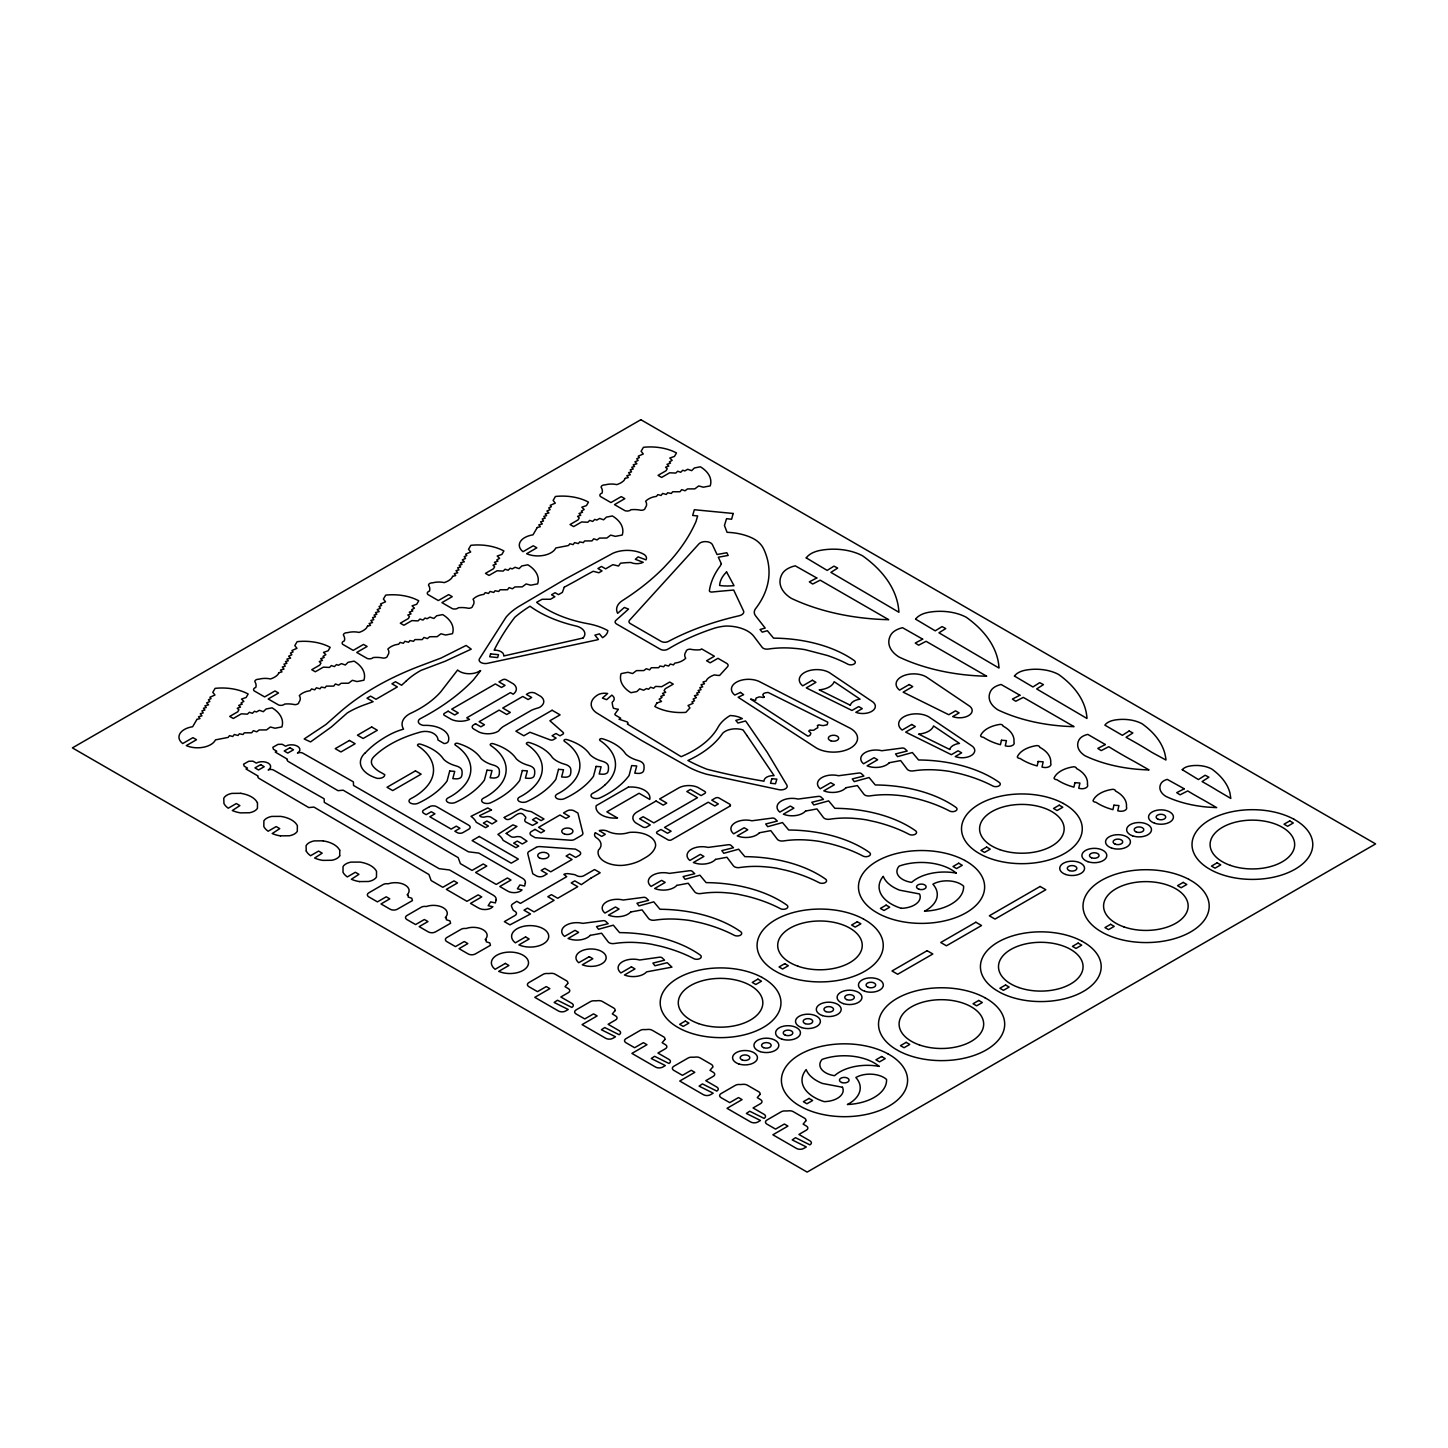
<?xml version="1.0" encoding="UTF-8"?>
<svg xmlns="http://www.w3.org/2000/svg" width="1448" height="1448" viewBox="0 0 1448 1448"><rect width="100%" height="100%" fill="white"/><g stroke="black" fill="none" stroke-linecap="round" stroke-linejoin="round"><path stroke-width="1.5" d="M339.701 855.84L339.791 850.157M729.72 806.246L671.528 839.84A2.516 1.448 0 0 1 667.981 839.84L657.283 833.668A2.516 1.448 0 0 1 657.283 831.623L660.976 829.487L667.546 833.27L671.112 831.206L664.541 827.423L708.217 802.21L714.787 806.011L718.353 803.948L711.783 800.147L715.475 798.011A2.516 1.448 0 0 1 719.023 798.011L729.738 804.183A2.516 1.448 0 0 1 729.72 806.246M240.875 793.305L231.879 793.395A12.435 7.186 0 0 0 223.77 798.246L223.951 803.513A22.788 13.159 0 0 0 228.277 808.201L236.314 803.549L239.879 805.613L232.35 810.518A22.48 12.978 0 0 0 240.567 812.871L249.563 812.744A12.362 7.15 0 0 0 257.436 808.328L257.491 802.626M323.176 840.817L314.18 840.908A12.435 7.186 0 0 0 306.071 845.777L306.252 851.026M280.441 835.858L289.437 835.768A12.362 7.15 0 0 0 297.311 831.351L297.365 825.65A23.222 13.412 0 0 0 280.713 816.382L271.753 816.419A12.362 7.15 0 0 0 263.88 820.835L263.826 826.536A22.788 13.159 0 0 0 268.151 831.224L276.188 826.573L279.754 828.636L272.224 833.541A22.48 12.978 0 0 0 280.423 835.876M359.611 881.579L368.607 881.488A12.362 7.15 0 0 0 376.48 877.054L376.534 871.37A23.222 13.412 0 0 0 359.882 862.085L350.923 862.121A12.362 7.15 0 0 0 343.049 866.556L342.995 872.239A22.788 13.159 0 0 0 347.321 876.927L355.357 872.275L358.923 874.339L351.393 879.244A22.48 12.978 0 0 0 359.593 881.597M1188.79 879.316L1192.537 881.47A63.097 36.435 0 0 1 1190.709 931.897A63.097 36.435 0 0 1 1103.376 932.946L1099.647 930.793A63.097 36.435 0 0 1 1101.476 880.384A63.097 36.435 0 0 1 1188.808 879.334M365.312 752.87A119.894 69.214 0 0 1 390.236 734.371A57.63 33.268 0 0 1 403.558 729.122A25.014 14.444 0 0 1 410.128 713.556A113.65 65.612 0 0 0 440.826 691.746L457.622 670.008A13.774 7.964 0 0 0 479.089 671.383L480.664 670.587L473.514 679.782A257.418 148.619 0 0 1 420.572 718.534A6.95 4.018 0 0 0 418.526 722.516A6.95 4.018 0 0 0 423.685 725.412A22.951 13.249 0 0 1 448.21 741.521A4.507 2.606 0 0 1 444.12 743.548L437.966 739.982A16.381 9.466 0 0 0 434.31 733.937A11.475 6.625 0 0 0 421.802 731.711A106.826 61.685 0 0 0 373.874 756.707A17.521 10.118 0 0 0 372.498 765.467A32.327 18.661 0 0 0 381.53 772.798L384.77 774.68A6.245 3.602 0 0 1 377.313 778.372A31.005 17.901 0 0 1 365.222 752.833M240.839 793.359A23.222 13.412 0 0 1 257.346 802.663M306.234 851.044A22.788 13.159 0 0 0 310.578 855.714L318.614 851.08L322.18 853.144L314.65 858.031A22.48 12.978 0 0 0 322.868 860.384L331.863 860.275A12.362 7.15 0 0 0 339.737 855.84M323.139 840.89A23.222 13.412 0 0 1 339.647 850.175M605.318 784.617A64.074 36.996 0 0 0 600.033 740.525A1.991 1.158 0 0 1 602.658 738.806A49.087 28.345 0 0 1 625.626 753.883A28.544 16.489 0 0 0 638.206 760.544A10.064 5.81 0 0 1 643.962 765.413A49.341 28.489 0 0 1 643.944 769.377L643.527 770.97A5.032 2.896 0 0 1 637.898 773.413L634.785 773.178L636.704 765.956L631.69 765.576L629.066 775.531A99.876 57.667 0 0 1 603.056 796.4L600.431 797.667A5.828 3.367 0 0 1 592.322 797.595A5.267 3.041 0 0 1 592.793 793.269L595.562 791.784A67.404 38.915 0 0 0 605.336 784.617M901.253 908.312A19.693 11.367 0 0 0 919.534 893.959L899.588 890.158A38.951 22.48 0 0 1 890.339 885.126L887.95 883.099A38.951 22.48 0 0 1 883.244 876.293A42.264 24.399 0 0 0 901.289 908.33M491.469 809.957L479.668 815.604A3.403 1.955 0 0 0 481.786 816.98A4.091 2.353 0 0 0 485.569 816.763A5.937 3.439 0 0 1 490.637 817.016L496.773 821.016L492.012 823.948L486.926 821.016L483.361 823.079L488.429 826.012L485.587 827.659L476.247 822.265A26.716 15.421 0 0 0 471.016 816.346L487.777 807.93L491.469 809.957M764.309 697.121L762.933 697.502A10.679 6.172 0 0 0 759.042 696.922A17.086 9.865 0 0 1 756.218 697.954A6.914 4 0 0 0 755.838 700.018L754.553 700.434A12.815 7.403 0 0 0 750.589 699.058L807.839 736.181A6.389 3.692 0 0 0 809.975 735.294A24.073 13.901 0 0 1 810.898 733.484A10.878 6.281 0 0 0 808.726 731.095L809.957 730.009A5.665 3.276 0 0 0 813.939 730.136A24.073 13.901 0 0 1 817.776 727.729A15.349 8.869 0 0 0 817.36 725.52L818.971 724.833A10.046 5.792 0 0 0 823.568 725.575A24.073 13.901 0 0 1 827.08 724.851A16.037 9.267 0 0 0 827.731 722.154L768.218 692.488A8.724 5.032 0 0 0 764.019 693.302L762.843 694.515A8.217 4.742 0 0 0 764.164 696.886L764.309 697.121M504.212 817.523C510.275 825.523 518.022 806.59 524.791 816.129A4.072 2.353 0 0 1 525.117 818.971A5.937 3.439 0 0 0 525.57 821.903L532.502 825.432L537.57 822.681L532.502 819.767L536.068 817.704L541.154 820.618L543.995 818.989L531.235 811.622A26.716 15.421 0 0 1 520.972 808.599L504.284 817.378M506.221 833.433L510.945 836.618A4.072 2.353 0 0 0 515.868 836.799A5.937 3.439 0 0 1 520.936 837.071L527.018 841.197L522.312 844.003L517.226 841.071L513.66 843.134L518.746 846.066L515.886 847.695L503.126 840.329A26.716 15.421 0 0 0 497.895 834.41L512.9 824.853L516.936 826.446L506.221 833.433M1001.437 740.254L1000.423 744.725A50.752 29.304 0 0 1 983.409 737.285A3.005 1.738 0 0 1 980.567 735.638A26.698 15.421 0 0 1 1000.079 724.38A2.679 1.538 0 0 1 1002.903 726.027A33.974 19.62 0 0 1 1013.926 742.028A5.647 3.258 0 0 1 1012.605 745.34A5.647 3.258 0 0 1 1006.903 746.173L1005.274 745.865L1006.432 740.616L1001.437 740.254M1038.162 761.467L1037.166 765.938A50.752 29.304 0 0 1 1020.152 758.499A3.005 1.738 0 0 1 1017.31 756.851A26.698 15.421 0 0 1 1036.804 745.593A2.679 1.538 0 0 1 1039.646 747.24A33.974 19.62 0 0 1 1050.669 763.241A5.647 3.258 0 0 1 1049.348 766.553A5.647 3.258 0 0 1 1043.646 767.386L1042.017 767.078L1043.175 761.829L1038.162 761.467M1074.905 782.662L1073.909 787.151A50.752 29.304 0 0 1 1056.895 779.694A3.005 1.738 0 0 1 1054.053 778.065A26.698 15.421 0 0 1 1073.547 766.807A2.679 1.538 0 0 1 1076.389 768.436A33.974 19.62 0 0 1 1087.412 784.436A5.647 3.258 0 0 1 1086.091 787.748A5.647 3.258 0 0 1 1080.371 788.581L1078.742 788.273L1079.918 783.042L1074.905 782.662M1113.928 805.197L1112.915 809.667A50.752 29.304 0 0 1 1095.901 802.228A3.005 1.738 0 0 1 1093.059 800.581A26.698 15.421 0 0 1 1112.571 789.323A2.679 1.538 0 0 1 1115.413 790.97A33.974 19.62 0 0 1 1126.417 806.97A5.647 3.258 0 0 1 1125.096 810.283A5.647 3.258 0 0 1 1119.395 811.115L1117.765 810.808L1118.924 805.559L1113.928 805.197M496.067 900.059L495.379 902.9L490.619 901.887L488.139 905.688L492.881 906.72A8.996 5.195 0 0 1 478.111 907.787L470.528 903.389L481.731 896.927L478.166 894.864L466.962 901.326L446.364 889.362L457.532 882.936L453.984 880.873L442.798 887.298L431.142 880.547L428.934 874.52L313.908 807.079L308.768 807.568L259.065 778.409A4.036 2.335 0 0 1 258.088 776.074L245.961 768.96L247.481 768.11L244.151 766.155L243.59 764.182L248.748 761.268L252.929 761.159L256.278 763.096A8.417 4.851 0 0 1 268.17 763.096A8.417 4.851 0 0 1 268.17 769.974A4.109 2.371 0 0 1 273.654 770.119L324.135 798.771L324.28 802.355L439.178 868.691L449.586 869.976L493.243 895.19A9.973 5.756 0 0 1 496.067 900.059M525.316 883.171L524.629 886.013L519.868 884.981L517.407 888.801L522.04 889.941A8.996 5.195 0 0 1 507.361 890.9L499.795 886.502L510.999 880.04L507.415 877.977L496.23 884.438L475.614 872.474L486.799 866.049L483.234 863.985L472.048 870.411L460.392 863.641L458.183 857.632L343.158 790.192L338.017 790.68L288.315 761.521A4.036 2.335 0 0 1 287.356 759.168L275.229 752.073L276.749 751.204L273.419 749.25L272.858 747.295L278.016 744.363L282.197 744.272L285.546 746.209A8.417 4.851 0 0 1 297.437 746.209A8.417 4.851 0 0 1 297.437 753.069A4.109 2.371 0 0 1 302.922 753.213L353.384 781.866L353.529 785.468L468.428 851.804L478.836 853.089L522.493 878.284A9.973 5.756 0 0 1 525.316 883.171M449.713 771.006L447.088 780.961A99.876 57.667 0 0 1 421.078 801.812L418.436 803.097A5.828 3.367 0 0 1 410.345 803.025A5.267 3.041 0 0 1 410.816 798.681L413.567 797.196A67.404 38.915 0 0 0 423.359 790.047A64.074 36.996 0 0 0 418.056 745.955A1.991 1.158 0 0 1 420.68 744.218A49.087 28.345 0 0 1 443.649 759.313A28.544 16.489 0 0 0 456.229 765.956A10.064 5.81 0 0 1 461.984 770.843A49.341 28.489 0 0 1 461.966 774.807L461.532 776.399A5.032 2.896 0 0 1 455.921 778.843L452.808 778.608L454.726 771.386L449.713 771.006M487.017 770.191L484.392 780.128A99.876 57.667 0 0 1 458.382 800.997L455.758 802.264A5.828 3.367 0 0 1 447.649 802.192A5.267 3.041 0 0 1 448.12 797.866L450.889 796.382A67.404 38.915 0 0 0 460.663 789.214A64.074 36.996 0 0 0 455.36 745.123A1.991 1.158 0 0 1 457.984 743.403A49.087 28.345 0 0 1 480.953 758.481A28.544 16.489 0 0 0 493.533 765.141A10.064 5.81 0 0 1 499.289 770.01A49.341 28.489 0 0 1 499.27 773.992L498.854 775.567A5.032 2.896 0 0 1 493.225 778.01L490.112 777.775L492.03 770.553L487.017 770.191M522.33 770.517L519.705 780.454A99.876 57.667 0 0 1 493.696 801.323L491.071 802.608A5.828 3.367 0 0 1 482.962 802.518A5.267 3.041 0 0 1 483.433 798.192L486.202 796.708A67.404 38.915 0 0 0 495.976 789.558A64.074 36.996 0 0 0 490.673 745.449A1.991 1.158 0 0 1 493.297 743.729A49.087 28.345 0 0 1 516.266 758.824A28.544 16.489 0 0 0 528.846 765.467A10.064 5.81 0 0 1 534.602 770.354A49.341 28.489 0 0 1 534.584 774.318L534.167 775.893A5.032 2.896 0 0 1 528.556 778.336L525.425 778.119L527.344 770.879L522.33 770.517M558.512 769.359L555.869 779.314A99.876 57.667 0 0 1 529.859 800.165L527.235 801.45A5.828 3.367 0 0 1 519.126 801.378A5.267 3.041 0 0 1 519.597 797.052L522.366 795.567A67.404 38.915 0 0 0 532.14 788.4A64.074 36.996 0 0 0 526.837 744.308A1.991 1.158 0 0 1 529.461 742.589A49.087 28.345 0 0 1 552.448 757.666A28.544 16.489 0 0 0 565.01 764.327A10.064 5.81 0 0 1 570.784 769.196A49.341 28.489 0 0 1 570.747 773.16L570.331 774.752A5.032 2.896 0 0 1 564.72 777.196L561.607 776.961L563.507 769.739L558.512 769.359M596.087 766.408L593.463 776.345A99.876 57.667 0 0 1 567.453 797.215L564.829 798.481A5.828 3.367 0 0 1 556.72 798.409A5.267 3.041 0 0 1 557.19 794.083L559.96 792.599A67.404 38.915 0 0 0 569.734 785.431A64.074 36.996 0 0 0 564.43 741.34A1.991 1.158 0 0 1 567.055 739.62A49.087 28.345 0 0 1 590.042 754.698A28.544 16.489 0 0 0 602.603 761.358A10.064 5.81 0 0 1 608.377 766.245A49.341 28.489 0 0 1 608.341 770.209L607.925 771.784A5.032 2.896 0 0 1 602.314 774.228L599.201 773.992L601.101 766.77L596.087 766.408M733.195 513.479L731.602 519.217L726.516 518.71L724.452 525.515L727.077 532.321A43.295 24.996 0 0 1 753.503 538.692L755.874 540.122A40.49 23.367 0 0 1 763.567 548.756L764.055 549.769A154.827 89.396 0 0 1 755.566 608.703A15.095 8.706 0 0 0 755.585 615.834L765.196 628.088L760.037 629.5L762.209 632.143L767.368 630.713L773.576 638.152A105.559 60.943 0 0 1 854.302 660.614A4.489 2.588 0 0 1 853.994 664.089A4.489 2.588 0 0 1 847.985 664.27L846.754 663.6A120.564 69.595 0 0 0 827.134 655.419L805.07 649.663A70.988 40.978 0 0 0 795.911 648.487L791.984 648.161A62.499 36.091 0 0 0 768.236 649.066A5.177 2.986 0 0 1 762.191 647.383L754.354 637.011A30.046 17.358 0 0 0 725.774 626.043A35.331 20.399 0 0 0 714.733 628.088A199.136 114.971 0 0 0 671.076 647.31L667.673 649.283A5.14 2.968 0 0 1 660.397 649.301L616.595 624.016A5.05 2.914 0 0 1 615.78 620.504L628.559 609.083L624.341 607.472L617.644 613.319A22.969 13.249 0 0 1 622.568 600.504A321.999 185.905 0 0 0 664.161 567.254L670.895 560.014A321.999 185.905 0 0 0 695.945 521.66L697.646 515.941L692.669 515.452L694.352 509.732L733.195 513.479M490.582 653.899L489.714 656.777L497.641 657.573L498.51 654.695L490.582 653.899M771.875 778.68L770.499 783.259L775.476 783.748L776.852 779.169L771.875 778.68M564.286 587.182L562.349 592.413L558.457 594.657L555.109 592.721L551.543 594.784L554.892 596.721L550.493 599.255L542.077 599.291L536.629 602.314A100.672 58.119 0 0 0 587.906 623.708A50.101 28.924 0 0 1 607.852 630.622A18.444 10.643 0 0 1 602.549 637.663L599.436 633.88L594.875 635.147L598.44 639.473L596.63 639.98L487.216 663.383A6.208 3.584 0 0 1 480.935 662.496A6.208 3.584 0 0 1 479.415 658.876L506.058 617.192A72.255 41.721 0 0 1 520.719 605.373L565.299 579.091L612.957 553.245A23.367 13.485 0 0 1 644.414 554.656A9.684 5.593 0 0 1 646.007 559.869L638.115 556.865L635.328 559.29L643.22 562.313A9.684 5.593 0 0 1 630.821 562.494A58.554 33.811 0 0 0 620.522 563.218L618.513 566.005L612.866 564.666L605.644 568.847L601.499 566.458L597.934 568.521L602.06 570.91L598.857 572.756L593.209 571.272A619.219 357.493 0 0 0 576.63 580.485L564.286 587.182M408.209 895.407L408.209 897.054L411.793 898.231L412.427 900.584L397.277 909.235A5.032 2.896 0 0 1 390.164 909.235L381.005 903.95L389.802 898.864L386.218 896.801L377.439 901.887L368.824 896.909A5.032 2.896 0 0 1 368.824 892.801L383.123 884.547A5.032 2.896 0 0 1 387.955 883.787L388.136 883.823A13.847 8 0 0 1 405.06 885.018A13.847 8 0 0 1 407.141 894.792L408.209 895.407M446.364 918.086L446.382 919.751L449.966 920.928L450.599 923.281L435.45 931.915A5.032 2.896 0 0 1 428.337 931.915L419.16 926.63L427.956 921.562L424.391 919.498L415.594 924.566L406.978 919.607A5.032 2.896 0 0 1 406.978 915.498L421.278 907.226A5.032 2.896 0 0 1 426.11 906.484L426.309 906.502A13.847 8 0 0 1 443.233 907.715A13.847 8 0 0 1 445.314 917.471L446.364 918.086M486.238 940.114L486.238 941.779L489.822 942.956L490.456 945.309L475.324 953.96A5.032 2.896 0 0 1 468.211 953.96L459.034 948.657L467.831 943.589L464.265 941.526L455.468 946.594L446.853 941.634A5.032 2.896 0 0 1 446.853 937.526L461.152 929.272A5.032 2.896 0 0 1 465.984 928.512A13.847 8 0 0 1 483.089 929.743A13.847 8 0 0 1 485.171 939.517L486.238 940.114M567.688 983.482L565.046 986.631L568.684 988.839A5.032 2.896 0 0 1 568.286 992.695L560.829 996.984L571.87 1003.374A4.923 2.842 0 0 1 571.851 1007.41L557.48 1000.242L554.15 1002.469L568.231 1009.491L565.589 1011.012A5.032 2.896 0 0 1 558.476 1011.012L534.783 997.328L549.86 988.64L546.276 986.577L537.48 991.645L528.882 986.685A5.032 2.896 0 0 1 528.882 982.577L543.163 974.323A5.032 2.896 0 0 1 547.996 973.563L550.765 973.364A5.032 2.896 0 0 1 555.091 974.178L566.385 980.694A5.032 2.896 0 0 1 567.688 983.482M614.966 1010.776L612.323 1013.926L615.961 1016.134A5.032 2.896 0 0 1 615.563 1019.989L608.106 1024.279L619.147 1030.668A4.923 2.842 0 0 1 619.129 1034.705L604.739 1027.537L601.409 1029.763L615.509 1036.786L612.866 1038.306A5.032 2.896 0 0 1 605.753 1038.306L582.06 1024.623L597.119 1015.935L593.553 1013.871L584.757 1018.94L576.141 1013.98A5.032 2.896 0 0 1 576.141 1009.871L590.44 1001.618A5.032 2.896 0 0 1 595.273 1000.858L598.042 1000.659A5.032 2.896 0 0 1 602.368 1001.473L613.644 1007.989A5.032 2.896 0 0 1 614.966 1010.776M664.795 1039.555L662.152 1042.705L665.79 1044.913A5.032 2.896 0 0 1 665.392 1048.75L657.935 1053.058L668.976 1059.429A4.923 2.842 0 0 1 668.958 1063.466L654.587 1056.298L651.256 1058.524L665.338 1065.565L662.713 1067.085A5.032 2.896 0 0 1 655.6 1067.085L631.907 1053.402L646.966 1044.714L643.401 1042.65L634.604 1047.719L625.989 1042.741A5.032 2.896 0 0 1 625.989 1038.65L640.288 1030.379A5.032 2.896 0 0 1 645.12 1029.637L647.871 1029.438A5.032 2.896 0 0 1 652.197 1030.252L663.492 1036.768A5.032 2.896 0 0 1 664.795 1039.555M712.651 1067.176L710.009 1070.325L713.629 1072.534A5.032 2.896 0 0 1 713.249 1076.371L705.791 1080.679L716.814 1087.05A4.923 2.842 0 0 1 716.796 1091.086L702.425 1083.918L699.094 1086.145L713.194 1093.186L710.552 1094.706A5.032 2.896 0 0 1 703.438 1094.706L679.745 1081.023L694.805 1072.335L691.239 1070.271L682.442 1075.339L673.827 1070.38A5.032 2.896 0 0 1 673.827 1066.271L688.126 1058.017A5.032 2.896 0 0 1 692.959 1057.257L695.728 1057.058A5.032 2.896 0 0 1 700.054 1057.873L711.33 1064.389A5.032 2.896 0 0 1 712.651 1067.176M759.929 1094.471L757.286 1097.62L760.906 1099.828A5.032 2.896 0 0 1 760.508 1103.666L753.051 1107.973L764.091 1114.345A4.923 2.842 0 0 1 764.073 1118.381L749.702 1111.213L746.372 1113.44L760.471 1120.48L757.829 1122.001A5.032 2.896 0 0 1 750.716 1122.001L727.023 1108.317L742.082 1099.629L738.516 1097.566L729.72 1102.634L721.104 1097.675A5.032 2.896 0 0 1 721.104 1093.566L735.403 1085.312A5.032 2.896 0 0 1 740.236 1084.552L742.987 1084.353A5.032 2.896 0 0 1 747.331 1085.167L758.607 1091.683A5.032 2.896 0 0 1 759.929 1094.471M805.776 1120.933L803.133 1124.082L806.753 1126.291A5.032 2.896 0 0 1 806.373 1130.146L798.916 1134.454L809.957 1140.825A4.923 2.842 0 0 1 809.921 1144.861L795.549 1137.694L792.219 1139.92L806.319 1146.943L803.676 1148.463A5.032 2.896 0 0 1 796.563 1148.463L772.87 1134.798L787.929 1126.091L784.364 1124.028L775.567 1129.114L766.951 1124.137A5.032 2.896 0 0 1 766.951 1120.028L781.25 1111.774A5.032 2.896 0 0 1 786.083 1111.014L788.852 1110.815A5.032 2.896 0 0 1 793.178 1111.63L804.455 1118.146A5.032 2.896 0 0 1 805.776 1120.933M721.321 563.779L720.253 565.969A134.537 77.685 0 0 0 709.393 590.639A2.226 1.285 0 0 0 712.054 592.033A645.645 372.769 0 0 1 727.566 590.567L733.702 590.06L743.204 610.26A7.186 4.145 0 0 1 739.24 615.744A228.024 131.659 0 0 0 668.306 641.482A5.122 2.968 0 0 1 661.193 641.41L630.441 623.654A5.05 2.914 0 0 1 629.536 620.251L698.95 543.869A7.294 4.217 0 0 1 706.045 541.624A7.294 4.217 0 0 1 712.362 544.557L717.05 554.512L726.806 552.738L728.181 555.435L718.317 557.227L721.357 563.706M196.946 719.385L192.656 726.715A18.571 10.733 0 0 0 182.72 743.548L192.946 737.647L196.512 739.711L186.303 745.611A18.571 10.733 0 0 0 215.462 739.874L228.15 737.394L229.526 735.656L232.748 736.507L234.323 734.498L237.997 735.475L239.336 733.792L242.993 734.498L244.314 732.815L251.681 732.797L253.382 730.679L256.712 731.819L259.138 729.973L266.541 729.901L270.36 727.005L275.066 728.235L281.889 726.914A37.865 21.865 0 0 0 272.079 707.837L266.07 709.013L263.319 711.674L259.355 710.316L256.495 711.964L254.468 711.276L252.386 713.303L249.364 712.271L247.445 714.136L241.327 713.828L233.291 718.48L229.725 716.416L237.762 711.783L238.884 709.828L237.255 708.235L240.477 707.131L238.685 705.393L242.196 704.181L241.002 703.022L243.843 701.375L241.49 699.076L246.124 697.484L248.151 694.026A37.865 21.865 0 0 0 215.118 688.361L212.802 692.307L214.956 695.022L209.924 697.23L211.028 698.624L208.44 699.764L209.815 701.484L206.612 702.895L208.584 704.814L204.91 705.791L206.268 707.511L203.462 708.253L204.892 710.045L201.96 710.823L203.191 712.923L200.277 713.701L201.96 715.819L198.503 716.742L199.969 718.588L196.946 719.385M278.957 672.687L277.835 674.605A18.317 10.57 0 0 1 270.486 678.949A14.571 8.417 0 0 0 259.011 679.184A3.964 2.299 0 0 0 254.83 681.592A18.86 10.896 0 0 1 255.789 687.438A4.254 2.462 0 0 0 254.142 690.859L264.64 696.922L274.957 690.949L278.523 693.013L268.206 698.986L278.686 705.031A4.254 2.462 0 0 0 284.623 704.072A18.86 10.896 0 0 1 294.74 704.633A3.964 2.299 0 0 0 298.922 702.226A14.571 8.417 0 0 0 299.32 695.601A18.317 10.57 0 0 1 306.831 691.348L310.162 690.696L311.555 688.958L314.759 689.809L316.352 687.8L320.026 688.777L321.366 687.094L325.004 687.8L326.343 686.117L333.71 686.117L335.393 683.981L338.723 685.121L341.167 683.275L348.552 683.221L352.371 680.307L357.077 681.556L363.919 680.216A37.865 21.865 0 0 0 354.09 661.139L348.081 662.315L345.33 664.994L341.366 663.618L338.506 665.266L336.479 664.578L334.398 666.605L331.393 665.573L329.474 667.438L323.338 667.148L315.32 671.781L311.736 669.718L319.773 665.085L320.913 663.148L319.266 661.537L322.488 660.433L320.696 658.695L324.207 657.501L323.013 656.324L325.854 654.677L323.501 652.396L328.135 650.804L330.162 647.328A37.865 21.865 0 0 0 297.13 641.663L294.813 645.609L296.967 648.324L291.935 650.532L293.057 651.926L290.451 653.066L291.826 654.786L288.623 656.197L290.614 658.116L286.921 659.093L288.279 660.813L285.473 661.555L286.903 663.347L283.971 664.125L285.22 666.225L282.306 667.003L283.989 669.121L280.514 670.044L281.98 671.89L278.957 672.687M367.539 626.151L366.416 628.07A18.317 10.57 0 0 1 359.05 632.414A14.571 8.417 0 0 0 347.574 632.649A3.964 2.299 0 0 0 343.393 635.057A18.86 10.896 0 0 1 344.371 640.903A4.254 2.462 0 0 0 342.705 644.324L353.203 650.387L363.52 644.414L367.104 646.478L356.769 652.451L367.267 658.496A4.254 2.462 0 0 0 373.204 657.555A18.86 10.896 0 0 1 383.304 658.116A3.964 2.299 0 0 0 387.503 655.691A14.571 8.417 0 0 0 387.883 649.066A18.317 10.57 0 0 1 395.413 644.812L398.725 644.179L400.119 642.423L403.322 643.274L404.915 641.283L408.589 642.242L409.929 640.559L413.567 641.283L414.906 639.582L422.273 639.582L423.956 637.446L427.305 638.604L429.73 636.74L437.115 636.686L440.934 633.771L445.64 635.02L452.482 633.681A37.865 21.865 0 0 0 442.672 614.604L436.644 615.78L433.893 618.459L429.929 617.101L427.088 618.749L425.06 618.043L422.961 620.07L419.956 619.038L418.038 620.902L411.92 620.613L403.883 625.246L400.3 623.183L408.336 618.549L409.476 616.613L407.829 615.02L411.051 613.898L409.277 612.16L412.789 610.966L411.576 609.789L414.436 608.142L412.065 605.861L416.698 604.269L418.743 600.793A37.865 21.865 0 0 0 385.693 595.128L383.394 599.074L385.548 601.789L380.516 603.997L381.62 605.391L379.032 606.531L380.39 608.269L377.186 609.662L379.177 611.599L375.484 612.576L376.86 614.296L374.055 615.038L375.466 616.812L372.552 617.59L373.783 619.69L370.869 620.468L372.552 622.586L369.095 623.509L370.561 625.355L367.539 626.151M452.681 576.34L451.559 578.259A18.317 10.57 0 0 1 444.21 582.603A14.571 8.417 0 0 0 432.717 582.82A3.964 2.299 0 0 0 428.536 585.245A18.86 10.896 0 0 1 429.513 591.074A4.254 2.462 0 0 0 427.866 594.513L438.346 600.558L448.681 594.603L452.247 596.666L441.93 602.621L452.409 608.685A4.254 2.462 0 0 0 458.346 607.726A18.86 10.896 0 0 1 468.464 608.287A3.964 2.299 0 0 0 472.645 605.879A14.571 8.417 0 0 0 473.044 599.255A18.317 10.57 0 0 1 480.555 595.001L483.885 594.35L485.261 592.612L488.483 593.463L490.058 591.454L493.75 592.431L495.071 590.748L498.727 591.454L500.067 589.77L507.434 589.752L509.117 587.635L512.447 588.775L514.891 586.929L522.276 586.856L526.095 583.96L530.801 585.191L537.624 583.87A37.865 21.865 0 0 0 527.814 564.792L521.805 565.969L519.054 568.63L515.09 567.272L512.23 568.919L510.203 568.231L508.121 570.259L505.117 569.227L503.18 571.091L497.062 570.784L489.026 575.435L485.46 573.372L493.496 568.738L494.637 566.783L492.99 565.191L496.212 564.087L494.42 562.349L497.931 561.136L496.736 559.978L499.578 558.331L497.225 556.032L501.859 554.439L503.886 550.982A37.865 21.865 0 0 0 470.853 545.317L468.537 549.263L470.691 551.978L465.659 554.168L466.781 555.579L464.174 556.72L465.55 558.439L462.346 559.851L464.337 561.77L460.645 562.747L462.002 564.467L459.197 565.209L460.627 567.001L457.695 567.779L458.926 569.879L456.011 570.639L457.713 572.774L454.238 573.679L455.704 575.544L452.681 576.34M537.28 527.506L532.991 534.837A18.571 10.733 0 0 0 523.054 551.67L533.262 545.769L536.828 547.833L526.62 553.733A18.571 10.733 0 0 0 555.779 547.996L568.467 545.516L569.86 543.778L573.064 544.611L574.657 542.62L578.331 543.597L579.671 541.914L583.309 542.62L584.648 540.937L592.015 540.919L593.698 538.801L597.047 539.941L599.472 538.095L606.857 538.023L610.676 535.108L615.382 536.357L622.224 535.036A37.865 21.865 0 0 0 612.414 515.959L606.386 517.135L603.635 519.796L599.671 518.438L596.811 520.085L594.802 519.398L592.703 521.425L589.698 520.393L587.779 522.257L581.644 521.95L573.625 526.601L570.041 524.538L578.078 519.886L579.218 517.95L577.571 516.357L580.793 515.253L579.001 513.515L582.53 512.302L581.318 511.144L584.178 509.497L581.806 507.198L586.44 505.605L588.467 502.13A37.865 21.865 0 0 0 555.435 496.465L553.136 500.429L555.29 503.144L550.24 505.334L551.362 506.746L548.756 507.886L550.131 509.606L546.928 511.017L548.919 512.936L545.226 513.913L546.602 515.633L543.796 516.375L545.208 518.167L542.294 518.945L543.525 521.045L540.611 521.805L542.294 523.941L538.819 524.846L540.303 526.71L537.28 527.506M625.264 478.347L624.142 480.265A18.317 10.57 0 0 1 616.794 484.609A14.571 8.417 0 0 0 605.3 484.827A3.964 2.299 0 0 0 601.119 487.252A18.86 10.896 0 0 1 602.096 493.08A4.254 2.462 0 0 0 600.449 496.519L610.929 502.565L621.264 496.61L624.83 498.673L614.513 504.628L624.993 510.691A4.254 2.462 0 0 0 630.93 509.732A18.86 10.896 0 0 1 641.048 510.293A3.964 2.299 0 0 0 645.229 507.886A14.571 8.417 0 0 0 645.627 501.261A18.317 10.57 0 0 1 653.139 497.008L656.469 496.356L657.845 494.619L661.066 495.451L662.641 493.46L666.333 494.438L667.655 492.754L671.311 493.46L672.65 491.777L679.999 491.759L681.7 489.641L685.031 490.781L687.474 488.935L694.859 488.863L698.678 485.949L703.384 487.198L710.208 485.876A37.865 21.865 0 0 0 700.398 466.799L694.388 467.976L691.637 470.636L687.673 469.279L684.814 470.926L682.786 470.238L680.705 472.265L677.7 471.234L675.764 473.08L669.646 472.79L661.609 477.442L658.044 475.378L666.08 470.727L667.22 468.79L665.573 467.197L668.795 466.093L667.003 464.356L670.514 463.143L669.32 461.984L672.162 460.337L669.809 458.039L674.442 456.446L676.469 452.971A37.865 21.865 0 0 0 643.437 447.305L641.12 451.251L643.274 453.984L638.242 456.174L639.364 457.586L636.758 458.726L638.134 460.446L634.93 461.858L636.921 463.776L633.229 464.754L634.586 466.473L631.781 467.215L633.21 469.007L630.278 469.786L631.509 471.885L628.595 472.645L630.296 474.781L626.821 475.686L628.287 477.55L625.264 478.347M656.867 703.04L654.84 706.515A37.865 21.865 0 0 0 685.863 712.362L689.936 707.909L688.035 705.52L693.067 703.312L691.963 701.918L694.551 700.778L693.176 699.04L696.379 697.646L694.406 695.71L698.081 694.732L696.723 693.013L699.529 692.271L698.099 690.479L701.031 689.719L699.8 687.619L702.714 686.841L701.031 684.723L704.488 683.8L703.022 681.954L706.045 681.157L707.167 679.221A18.317 10.57 0 0 1 714.534 674.877A14.571 8.417 0 0 0 719.584 675.456L727.529 666.75A5.032 2.896 0 0 0 726.643 663.347L717.955 658.315L710.172 662.822L706.588 660.759L714.389 656.252L701.665 648.921A4.254 2.462 0 0 0 700.38 649.754A18.86 10.896 0 0 1 690.262 649.193A3.964 2.299 0 0 0 686.081 651.618A14.571 8.417 0 0 0 685.7 658.243A18.317 10.57 0 0 1 678.171 662.496L674.84 663.13L673.465 664.885L670.243 664.035L668.668 666.026L664.976 665.066L663.655 666.75L659.998 666.026L658.659 667.709L651.31 667.727L649.609 669.863L646.279 668.705L643.853 670.569L636.45 670.623L632.631 673.537L627.925 672.288L621.101 673.628A37.865 21.865 0 0 0 630.912 692.705L636.921 691.529L639.672 688.85L643.636 690.207L646.496 688.56L648.523 689.266L650.605 687.239L653.627 688.271L655.546 686.406L661.664 686.696L669.7 682.062L673.266 684.126L665.229 688.759L664.089 690.696L665.736 692.289L662.514 693.393L664.306 695.131L660.795 696.343L661.989 697.52L659.148 699.167L661.501 701.447L656.867 703.04M806.246 557.878L827.17 570.403L833.957 566.132L837.686 568.087L830.899 572.376L898.9 612.233A162.81 93.993 0 0 0 898.303 606.585A132.782 76.672 0 0 0 897.271 601.535A162.81 93.993 0 0 0 862.592 555.833A42.535 24.562 0 0 0 820.002 550.439A22.589 13.032 0 0 0 806.246 557.878M915.589 619.147L935.227 630.839L942.051 626.586L945.761 628.559L938.956 632.812L998.993 668.053A146.139 84.382 0 0 0 998.468 662.985A119.532 69.015 0 0 0 997.545 658.442A146.592 84.636 0 0 0 966.305 617.301A38.3 22.118 0 0 0 927.969 612.45A20.326 11.747 0 0 0 915.589 619.147M1014.451 676.053L1032.931 686.967L1039.7 682.66L1043.447 684.633L1036.659 688.94L1086.959 718.461L1086.905 717.484A127.46 73.595 0 0 0 1086.507 714.172A103.93 60.002 0 0 0 1085.71 710.208A127.46 73.595 0 0 0 1058.56 674.442A33.304 19.222 0 0 0 1025.22 670.225A17.684 10.208 0 0 0 1014.451 676.053M618.26 709.393L614.893 714.081A2.661 1.538 0 0 0 615.671 715.294L620.74 718.226L619.02 719.204L627.183 721.937A2.516 1.448 0 0 1 627.708 723.566L627.364 724A619.219 357.493 0 0 0 643.328 733.575L681.121 756.671A100.672 58.119 0 0 0 718.172 727.059A50.101 28.924 0 0 1 730.154 715.547A18.444 10.643 0 0 1 742.353 718.606L735.819 720.398L737.991 723.041L745.485 720.977L746.372 722.027L767.187 752.254L786.898 785.196A6.208 3.584 0 0 1 785.377 788.816A6.208 3.584 0 0 1 779.096 789.703L706.914 774.318A72.255 41.721 0 0 1 686.442 765.847L640.921 740.109L596.16 712.597A23.367 13.485 0 0 1 598.585 694.443A9.665 5.593 0 0 1 607.635 693.52L602.404 698.081L606.621 699.692L611.852 695.131A9.665 5.593 0 0 1 612.178 702.28A58.554 33.811 0 0 0 613.409 708.235L618.26 709.393M1182.256 769.684L1198.419 779.567L1205.152 775.241L1208.917 777.196L1202.075 781.576A410.653 237.092 0 0 1 1217.352 790.518L1230.8 798.427L1229.967 793.088A85.866 49.576 0 0 0 1211.686 768.979A22.444 12.96 0 0 0 1189.224 766.137A11.91 6.878 0 0 0 1182.256 769.684M595.399 832.745L595.255 832.908A7.982 4.615 0 0 0 596.105 837.541A18.191 10.498 0 0 1 598.458 850.121A22.408 12.942 0 0 0 622.405 865.397A34.843 20.109 0 0 0 641.953 859.623L645.518 857.56A34.843 20.109 0 0 0 655.528 846.284A22.408 12.942 0 0 0 629.066 832.455A18.191 10.498 0 0 1 607.291 831.098A7.982 4.615 0 0 0 599.237 830.609L605.3 834.338L601.716 836.401L595.399 832.745M590.241 935.354L590.006 935.625A15.095 8.724 0 0 1 568.087 938.485L578.603 932.403L575.037 930.34L564.521 936.422A15.095 8.724 0 0 1 565.082 925.887A15.095 8.724 0 0 1 582.802 923.371L602.911 920.711A2.516 1.448 0 0 1 605.716 921.362L608.178 923.679L596.522 926.575L598.513 929.254L613.319 925.182L619.545 932.621A105.559 60.943 0 0 1 700.253 955.083A4.489 2.588 0 0 1 699.945 958.54A4.489 2.588 0 0 1 693.936 958.721L692.705 958.069A120.564 69.595 0 0 0 660.089 946.123L651.021 944.132A70.988 40.978 0 0 0 641.862 942.938L637.934 942.63A62.499 36.091 0 0 0 614.205 943.535A5.177 2.986 0 0 1 608.142 941.852L601.626 933.236L590.241 935.354M630.694 912.005L630.441 912.276A15.095 8.724 0 0 1 608.522 915.136L619.056 909.054L615.472 906.991L604.956 913.073A15.095 8.724 0 0 1 605.517 902.538A15.095 8.724 0 0 1 623.237 900.023L643.365 897.362A2.516 1.448 0 0 1 646.152 898.013L648.614 900.33L636.957 903.226L638.948 905.905L653.772 901.832L659.98 909.272A105.559 60.943 0 0 1 740.706 931.734A4.489 2.588 0 0 1 740.399 935.209A4.489 2.588 0 0 1 734.389 935.372L733.141 934.72A120.564 69.595 0 0 0 700.524 922.774L691.474 920.783A70.988 40.978 0 0 0 682.298 919.589L678.388 919.281A62.499 36.091 0 0 0 654.641 920.186A5.177 2.986 0 0 1 648.577 918.503L642.079 909.887L630.694 912.005M676.831 885.38L676.578 885.651A15.095 8.724 0 0 1 654.659 888.511L665.193 882.429L661.609 880.366L651.093 886.429A15.095 8.724 0 0 1 651.654 875.913A15.095 8.724 0 0 1 669.374 873.379L689.501 870.719A2.516 1.448 0 0 1 692.289 871.37L694.75 873.687L683.094 876.583L685.085 879.28L699.909 875.189L706.117 882.628A105.559 60.943 0 0 1 786.843 905.091A4.489 2.588 0 0 1 786.517 908.566A4.489 2.588 0 0 1 780.526 908.747L779.277 908.077A120.564 69.595 0 0 0 746.661 896.149L737.611 894.158A70.988 40.978 0 0 0 728.434 892.964L724.525 892.638A62.499 36.091 0 0 0 700.778 893.561A5.177 2.986 0 0 1 694.714 891.859L688.216 883.244L676.831 885.38M715.565 859.388L715.312 859.659A15.095 8.724 0 0 1 693.393 862.519L703.909 856.438L700.343 854.374L689.827 860.456A15.095 8.724 0 0 1 690.388 849.922A15.095 8.724 0 0 1 708.108 847.406L728.235 844.745A2.516 1.448 0 0 1 731.023 845.397L733.484 847.714L721.828 850.61L723.819 853.288L738.643 849.216L744.851 856.655A105.559 60.943 0 0 1 825.559 879.117A4.489 2.588 0 0 1 825.251 882.592A4.489 2.588 0 0 1 819.26 882.755L818.011 882.104A120.564 69.595 0 0 0 785.395 870.158L776.327 868.166A70.988 40.978 0 0 0 767.169 866.99L763.241 866.664A62.499 36.091 0 0 0 739.512 867.569A5.177 2.986 0 0 1 733.448 865.886L726.932 857.27L715.565 859.388M759.422 832.763L759.168 833.034A15.095 8.724 0 0 1 737.249 835.894L747.765 829.813L744.2 827.749L733.684 833.831A15.095 8.724 0 0 1 734.245 823.297A15.095 8.724 0 0 1 751.965 820.781L772.092 818.102A2.516 1.448 0 0 1 774.879 818.754L777.341 821.088L765.684 823.984L767.675 826.663L782.499 822.573L788.707 830.012A105.559 60.943 0 0 1 869.434 852.474A4.489 2.588 0 0 1 869.108 855.949A4.489 2.588 0 0 1 863.117 856.13L861.868 855.46A120.564 69.595 0 0 0 829.251 843.532L820.183 841.541A70.988 40.978 0 0 0 811.025 840.347L807.115 840.039A62.499 36.091 0 0 0 783.368 840.944A5.177 2.986 0 0 1 777.304 839.243L770.789 830.627L759.422 832.763M805.559 811.061L805.305 811.332A15.095 8.724 0 0 1 783.386 814.192L793.902 808.111L790.337 806.047L779.82 812.111A15.095 8.724 0 0 1 780.381 801.595A15.095 8.724 0 0 1 798.101 799.061L818.229 796.4A2.516 1.448 0 0 1 821.016 797.052L823.478 799.368L811.821 802.264L813.812 804.961L828.636 800.871L834.844 808.31A105.559 60.943 0 0 1 915.552 830.772A4.489 2.588 0 0 1 915.245 834.247A4.489 2.588 0 0 1 909.254 834.428L908.005 833.758A120.564 69.595 0 0 0 875.388 821.831L866.32 819.84A70.988 40.978 0 0 0 857.162 818.645L853.234 818.319A62.499 36.091 0 0 0 829.505 819.242A5.177 2.986 0 0 1 823.441 817.541L816.925 808.925L805.559 811.061M845.994 787.712L845.741 787.984A15.095 8.724 0 0 1 823.822 790.843L834.356 784.762L830.772 782.698L820.256 788.762A15.095 8.724 0 0 1 820.817 778.246A15.095 8.724 0 0 1 838.537 775.73L858.664 773.051A2.516 1.448 0 0 1 861.47 773.703L863.913 776.038L852.257 778.934L854.248 781.612L869.072 777.522L875.28 784.961A105.559 60.943 0 0 1 956.006 807.423A4.489 2.588 0 0 1 955.698 810.898A4.489 2.588 0 0 1 949.689 811.079L948.458 810.409A120.564 69.595 0 0 0 915.824 798.481L906.774 796.49A70.988 40.978 0 0 0 897.597 795.296L893.688 794.97A62.499 36.091 0 0 0 869.94 795.893A5.177 2.986 0 0 1 863.877 794.192L857.379 785.576L845.994 787.712M889.271 762.716L889.036 762.987A15.095 8.724 0 0 1 867.117 765.847L877.633 759.766L874.067 757.702L863.551 763.784A15.095 8.724 0 0 1 864.112 753.25A15.095 8.724 0 0 1 881.832 750.734L901.941 748.073A2.516 1.448 0 0 1 904.747 748.707L907.208 751.041L895.534 753.937L897.543 756.616L912.349 752.544L918.575 759.983A105.559 60.943 0 0 1 999.283 782.445A4.489 2.588 0 0 1 998.975 785.902A4.489 2.588 0 0 1 992.966 786.083L991.735 785.431A120.564 69.595 0 0 0 959.119 773.485L950.051 771.494A70.988 40.978 0 0 0 940.892 770.3L936.965 769.992A62.499 36.091 0 0 0 913.236 770.897A5.177 2.986 0 0 1 907.172 769.196L900.656 760.58L889.271 762.716M726.57 571.924L724.923 573.734A48.164 27.802 0 0 0 719.62 585.463A31.096 17.955 0 0 0 729.647 585.933L734.027 585.68L726.57 571.924M406.345 680.904L401.585 685.248L395.503 681.736L391.937 683.8L397.349 686.931L376.009 699.257L370.598 696.126L367.014 698.189L373.095 701.701L365.548 704.452A89.794 51.838 0 0 0 347.375 712.869L331.447 726.914L310.542 741.919L304.171 738.969L325.927 724.507L339.592 712.452A279.953 161.633 0 0 1 420.21 665.917L441.097 658.026L466.129 645.464L471.252 649.138L445.242 661.211L420.934 670.406A89.794 51.838 0 0 0 406.345 680.904M590.929 878.121L581.318 884.638L574.784 880.873L571.2 882.936L577.734 886.701L557.697 898.267L551.416 894.647L547.833 896.71L554.113 900.33L534.077 911.914L527.543 908.131L523.977 910.195L530.511 913.978L509.968 924.874L504.356 921.634L514.963 915.516A5.122 2.968 0 0 0 514.963 911.317L514.239 910.901A5.14 2.968 0 0 1 512.882 909.543L511.596 906.611A5.14 2.968 0 0 1 512.755 903.896L516.809 901.289L520.447 903.389L566.711 876.692L563.851 874.393A5.14 2.968 0 0 1 568.575 873.723L573.625 874.465A5.14 2.968 0 0 1 575.996 875.244L576.72 875.66A5.122 2.968 0 0 0 583.978 875.66L594.585 869.542L600.178 872.782L590.929 878.121M1129.132 731.005L1122.363 735.312L1104.86 725.122A14.896 8.598 0 0 1 1113.965 720.199A28.073 16.2 0 0 1 1142.056 723.747A107.424 62.029 0 0 1 1164.934 753.901L1165.622 757.232A107.424 62.029 0 0 1 1165.948 760.037L1151.92 752.399A513.732 296.605 0 0 0 1126.055 737.304L1132.879 732.96L1129.132 731.005M640.849 419.703L72.4 747.892L807.151 1172.102L1375.6 843.913L640.849 419.703M371.665 726.968L357.439 735.186L363.122 738.48L377.349 730.263L371.665 726.968M349.457 740.453L335.212 748.67L340.913 751.946L355.14 743.729L349.457 740.453M448.138 711.203L444.446 713.339A2.516 1.448 0 0 0 444.446 715.384L451.613 719.529A14.462 8.344 0 0 0 469.496 719.403L466.763 717.828L510.42 692.615L513.153 694.207A14.462 8.344 0 0 0 513.334 683.854L506.203 679.745A2.516 1.448 0 0 0 502.655 679.745L498.945 681.881L505.062 685.411L501.497 687.474L495.379 683.927L451.722 709.14L458.256 712.923L454.69 714.986L448.138 711.203M475.541 723.747L473.659 724.833A5.068 2.932 0 0 0 473.659 728.978L479.016 732.054A14.462 8.344 0 0 0 497.515 731.656A8.887 5.122 0 0 0 499.542 729.81A32.833 18.951 0 0 1 503.035 726.679L531.452 710.28A32.833 18.951 0 0 1 536.882 708.271A8.887 5.122 0 0 0 540.05 707.095A14.462 8.344 0 0 0 540.756 696.398L535.416 693.321A5.068 2.932 0 0 0 528.249 693.321L526.366 694.406L531.688 697.484L528.122 699.547L522.782 696.47L502.746 708.036L510.311 712.416L506.728 714.479L499.162 710.099L479.125 721.683L484.465 724.76L480.881 726.824L475.541 723.747M415.449 770.861L387.014 787.278L392.716 790.572L421.151 774.155L415.449 770.861M552.122 710.262L515.868 731.186L523.832 735.783L529.95 732.254L550.168 739.874A2.516 1.448 0 0 0 553.317 739.693L556.104 738.082L552.068 735.765L555.96 733.503L559.996 735.837L562.765 734.226A2.516 1.448 0 0 0 563.109 732.398L549.896 720.742L560.086 714.86L552.122 710.262M429.549 806.681L423.775 810.011A4.018 2.317 0 0 0 423.775 813.287L426.164 814.681L431.287 811.731L434.943 813.83L429.839 816.781L451.179 829.107L456.283 826.156L459.939 828.274L454.835 831.224L457.224 832.6A4.018 2.317 0 0 0 462.926 832.6L468.7 829.27A5.032 2.896 0 0 0 468.681 825.161L436.663 806.681A5.032 2.896 0 0 0 429.549 806.681M479.234 836.473L472.12 840.582L511.253 863.171L518.366 859.062L479.234 836.473M535.018 829.396L531.488 831.442A5.032 2.896 0 0 0 531.488 835.55L535.217 837.704L570.458 840.22A5.032 2.896 0 0 0 574.639 839.388L581.426 835.46A5.032 2.896 0 0 0 582.856 832.998L577.915 813.052L574.186 810.898A5.032 2.896 0 0 0 567.055 810.898L563.525 812.943L569.498 816.401L565.933 818.464L559.942 815.007L538.602 827.333L544.575 830.79L541.009 832.835L535.018 829.396M812.364 680.27L802.735 685.827A17.611 10.172 0 0 1 805.378 672.071A17.611 10.172 0 0 1 829.324 672.578L871.66 701.14A12.58 7.258 0 0 1 872.529 710.859A12.58 7.258 0 0 1 855.84 712.326L862.266 708.633L858.7 706.57L851.949 710.461L806.301 687.891L815.93 682.334L812.364 680.27M628.378 787.097L596.196 805.685A18.842 10.878 0 0 0 617.536 818.011L606.857 811.857L639.057 793.269L649.736 799.423A18.842 10.878 0 0 0 628.378 787.097M536.05 847.424L529.244 851.352A5.032 2.896 0 0 0 527.814 853.831L532.774 873.778L536.502 875.931A5.032 2.896 0 0 0 543.615 875.931L547.163 873.886L541.172 870.429L544.756 868.366L550.729 871.823L572.069 859.497L566.096 856.039L569.679 853.976L575.652 857.433L579.2 855.388A5.032 2.896 0 0 0 579.2 851.279L575.453 849.125L540.213 846.609A5.032 2.896 0 0 0 536.05 847.424M656.053 801.016L636.577 812.256A14.462 8.344 0 0 0 635.853 822.935L643.021 827.08A2.516 1.448 0 0 0 646.568 827.08L650.261 824.944L639.6 818.79L643.165 816.726L653.844 822.88L697.502 797.667L686.823 791.513L690.406 789.45L701.085 795.604L704.778 793.468A2.516 1.448 0 0 0 704.778 791.423L697.646 787.296A14.462 8.344 0 0 0 679.112 787.712L659.636 798.952L666.768 803.079L663.202 805.142L656.053 801.016M909.199 684.542L899.57 690.117A17.611 10.172 0 0 1 902.195 676.343A17.611 10.172 0 0 1 926.159 676.85L968.495 705.411A12.58 7.258 0 0 1 969.345 715.131A12.58 7.258 0 0 1 952.675 716.597L959.101 712.905L955.517 710.841L948.784 714.733L903.136 692.162L912.765 686.605L909.199 684.542M525.57 936.928L515.361 942.829A18.571 10.733 0 0 1 526.167 925.869A18.571 10.733 0 0 1 548.303 938.648A18.571 10.733 0 0 1 518.927 944.892L529.154 938.992L525.57 936.928M911.751 724.489L902.122 730.064A17.611 10.172 0 0 1 904.765 716.308A17.611 10.172 0 0 1 928.729 716.814L971.065 745.358A12.58 7.258 0 0 1 971.916 755.096A12.58 7.258 0 0 1 955.246 756.562L961.653 752.851L958.087 750.788L951.354 754.679L905.688 732.109L915.317 726.552L911.751 724.489M505.352 963.409L495.144 969.291A18.571 10.733 0 0 1 505.949 952.332A18.571 10.733 0 0 1 528.086 965.11A18.571 10.733 0 0 1 498.709 971.355L508.918 965.472L505.352 963.409M589.282 956.657L578.748 962.721A15.095 8.706 0 0 1 587.979 949.146A15.095 8.706 0 0 1 605.843 959.463A15.095 8.706 0 0 1 582.331 964.784L592.847 958.721L589.282 956.657M631.419 966.848L620.902 972.929A15.095 8.706 0 0 1 621.644 962.268A15.095 8.706 0 0 1 639.69 960.006L659.311 957.219A2.516 1.448 0 0 1 662.116 957.852L664.578 960.187L652.903 963.083L654.894 965.762L667.238 962.703L671.926 967.137L646.641 971.861A15.095 8.706 0 0 1 624.468 974.993L635.002 968.911L631.419 966.848M685.338 1021.039L679.655 1024.333L683.221 1026.397L688.922 1023.103L685.338 1021.039M757.919 979.138L752.236 982.432L755.802 984.495L761.485 981.201L757.919 979.138M784.726 963.662L779.042 966.956L782.608 969.02L788.309 965.725L784.726 963.662M857.307 921.761L851.623 925.037L855.189 927.1L860.89 923.824L857.307 921.761M886.122 905.127L880.42 908.421L884.004 910.484L889.687 907.19L886.122 905.127M958.703 863.225L953.001 866.519L956.585 868.565L962.268 865.289L958.703 863.225M986.649 847.08L980.966 850.374L984.531 852.438L990.215 849.143L986.649 847.08M1059.23 805.179L1053.529 808.473L1057.112 810.536L1062.796 807.242L1059.23 805.179M975.861 922.231L940.748 942.503L946.431 945.797L981.545 925.525L975.861 922.231M927.118 950.702L892.004 970.975L897.688 974.269L932.82 953.997L927.118 950.702M1040.135 886.466L989.328 915.788L995.011 919.082L1045.818 889.742L1040.135 886.466M809.052 1098.435L803.369 1101.711L806.934 1103.774L812.636 1100.498L809.052 1098.435M881.633 1056.533L875.95 1059.809L879.515 1061.873L885.217 1058.597L881.633 1056.533M906.177 1042.361L900.475 1045.655L904.059 1047.719L909.742 1044.424L906.177 1042.361M978.758 1000.459L973.056 1003.754L976.64 1005.817L982.323 1002.523L978.758 1000.459M1005.564 984.984L999.88 988.26L1003.446 990.323L1009.129 987.047L1005.564 984.984M1078.145 943.082L1072.443 946.359L1076.027 948.422L1081.71 945.146L1078.145 943.082M1110.652 924.313L1104.951 927.589L1108.535 929.652L1114.218 926.376L1110.652 924.313M1183.233 882.411L1177.532 885.687L1181.115 887.751L1186.799 884.475L1183.233 882.411M1217.171 862.809L1211.469 866.103L1215.035 868.166L1220.736 864.872L1217.171 862.809M1289.752 820.907L1284.05 824.202L1287.616 826.265L1293.317 822.971L1289.752 820.907M289.944 747.729L284.206 750.987L287.754 753.069L293.492 749.811L289.944 747.729M260.694 764.635L254.957 767.893L258.486 769.974L264.224 766.716L260.694 764.635M922.666 639.129L915.245 643.057L918.647 645.211L926.05 641.301L986.667 676.216A146.139 84.382 0 0 1 977.907 675.872A119.532 69.015 0 0 1 970.015 675.311A146.592 84.636 0 0 1 898.991 656.994A38.3 22.118 0 0 1 890.864 634.821A20.326 11.747 0 0 1 902.557 627.708L922.666 639.129M816.781 577.987L809.323 581.879L812.708 584.033L820.165 580.159L888.71 619.69A162.81 93.993 0 0 1 878.936 619.31A132.782 76.672 0 0 1 870.176 618.676A162.81 93.993 0 0 1 791.296 598.332A42.535 24.562 0 0 1 782.264 573.716A22.589 13.032 0 0 1 795.242 565.824L816.781 577.987M1019.881 695.221L1012.387 699.094L1015.754 701.266L1023.284 697.375L1074.054 726.643L1072.353 726.588A127.46 73.595 0 0 1 1066.615 726.353A103.93 60.002 0 0 1 1059.773 725.846A127.46 73.595 0 0 1 997.998 709.918A33.304 19.222 0 0 1 990.939 690.642A17.684 10.208 0 0 1 1001.093 684.47L1019.881 695.221M1105.331 744.544L1097.819 748.417L1101.186 750.607L1108.752 746.697A513.732 296.605 0 0 0 1134.725 761.739L1149.06 769.92L1147.83 769.884A107.424 62.029 0 0 1 1142.997 769.684L1137.223 769.268A107.424 62.029 0 0 1 1085.149 755.838A28.073 16.2 0 0 1 1079.194 739.584A14.896 8.598 0 0 1 1087.774 734.389L1105.331 744.544M1184.247 788.798L1176.717 792.653L1180.084 794.825L1187.704 790.916A410.653 237.092 0 0 0 1203.089 799.803L1216.7 807.622L1207.451 807.097A85.866 49.576 0 0 1 1165.839 796.364A22.444 12.96 0 0 1 1161.079 783.386A11.91 6.878 0 0 1 1167.251 779.386L1184.247 788.798M740.471 692.416L734.806 695.058A17.086 9.865 0 0 1 737.34 681.7A17.086 9.865 0 0 1 760.58 682.189L850.519 728.416A24.073 13.901 0 0 1 850.519 748.055A24.073 13.901 0 0 1 816.491 748.055L738.136 697.248L743.639 694.696L740.471 692.416M583.001 638.025L503.741 655.98A9.14 5.285 0 0 0 494.148 650.152A439.866 253.961 0 0 1 514.891 617.192A167.425 96.654 0 0 1 530.004 606.241A112.111 64.726 0 0 0 577.082 626.26A14.987 8.652 0 0 1 583.001 638.025M842.465 1087.249L822.518 1083.466A38.951 22.48 0 0 1 813.269 1078.434L810.88 1076.407A38.951 22.48 0 0 1 806.192 1069.583A42.264 24.399 0 0 0 824.22 1101.638A19.693 11.367 0 0 0 842.465 1087.249M949.707 749.467L918.593 734.082A17.611 10.172 0 0 0 933.562 725.937L959.463 743.403A12.58 7.258 0 0 0 949.725 749.467M850.32 705.23L819.188 689.845A17.611 10.172 0 0 0 834.157 681.7L860.076 699.185A12.58 7.258 0 0 0 850.32 705.23M1293.824 819.17L1293.263 818.88A60.382 34.861 0 0 0 1209.695 819.894A60.382 34.861 0 0 0 1207.958 868.148L1211.524 870.194A60.382 34.861 0 0 0 1295.091 869.198A60.382 34.861 0 0 0 1296.829 820.944L1293.824 819.17M1063.303 803.441L1062.76 803.151A60.382 34.861 0 0 0 979.192 804.165A60.382 34.861 0 0 0 977.454 852.419L981.002 854.465A60.382 34.861 0 0 0 1064.588 853.469A60.382 34.861 0 0 0 1066.325 805.215L1063.303 803.441M964.839 860.456L964.259 860.148A63.097 36.435 0 0 0 876.945 861.198A63.097 36.435 0 0 0 875.117 911.625L878.846 913.779A63.097 36.435 0 0 0 966.178 912.711A63.097 36.435 0 0 0 967.988 862.302L964.839 860.456M1082.217 941.345L1081.674 941.037A60.382 34.861 0 0 0 998.106 942.051A60.382 34.861 0 0 0 996.369 990.305L999.916 992.369A60.382 34.861 0 0 0 1083.502 991.355A60.382 34.861 0 0 0 1085.24 943.1L1082.217 941.345M863.461 918.991L862.881 918.684A63.097 36.435 0 0 0 775.549 919.733A63.097 36.435 0 0 0 773.739 970.16L777.449 972.296A63.097 36.435 0 0 0 864.782 971.246A63.097 36.435 0 0 0 866.61 920.837L863.461 918.991M984.893 997.69L984.314 997.382A63.097 36.435 0 0 0 897 998.432A63.097 36.435 0 0 0 895.172 1048.859L898.9 1051.013A63.097 36.435 0 0 0 986.233 1049.945A63.097 36.435 0 0 0 988.043 999.536L984.893 997.69M761.992 977.4L761.449 977.11A60.382 34.861 0 0 0 677.881 978.124A60.382 34.861 0 0 0 676.144 1026.379L679.691 1028.424A60.382 34.861 0 0 0 763.277 1027.428A60.382 34.861 0 0 0 765.015 979.174L761.992 977.4M887.787 1053.746L887.208 1053.438A63.097 36.435 0 0 0 799.875 1054.506A63.097 36.435 0 0 0 798.065 1104.933L801.776 1107.068A63.097 36.435 0 0 0 889.108 1106.019A63.097 36.435 0 0 0 890.936 1055.592L887.787 1053.746M746.987 735.584L743.005 729.901A14.987 8.652 0 0 0 722.624 733.303A112.111 64.726 0 0 1 687.927 760.49A167.425 96.654 0 0 0 706.896 769.214A439.866 253.961 0 0 0 764.001 781.196A9.14 5.285 0 0 1 774.101 775.657L746.987 735.584M830.899 740.833A5.213 3.005 0 0 0 838.718 738.227A5.213 3.005 0 0 0 830.899 735.638A5.213 3.005 0 0 0 830.899 740.833M1154.545 823.188A12.435 7.186 0 0 0 1173.423 817.197A12.435 7.186 0 0 0 1154.979 810.753A12.435 7.186 0 0 0 1154.545 823.188M1158.147 819.297A4.815 2.769 0 0 0 1165.712 817.306A4.815 2.769 0 0 0 1158.943 814.518A4.815 2.769 0 0 0 1158.147 819.297M1132.626 835.858A12.435 7.186 0 0 0 1151.486 829.849A12.435 7.186 0 0 0 1133.06 823.423A12.435 7.186 0 0 0 1132.626 835.858M1136.209 831.948A4.815 2.769 0 0 0 1143.793 829.957A4.815 2.769 0 0 0 1137.006 827.17A4.815 2.769 0 0 0 1136.209 831.948M1111.539 848.021A12.435 7.186 0 0 0 1130.417 842.012A12.435 7.186 0 0 0 1111.974 835.587A12.435 7.186 0 0 0 1111.539 848.021M1115.141 844.13A4.815 2.769 0 0 0 1122.707 842.139A4.815 2.769 0 0 0 1115.937 839.333A4.815 2.769 0 0 0 1115.141 844.13M1087.9 861.669A12.435 7.186 0 0 0 1106.779 855.659A12.435 7.186 0 0 0 1088.335 849.234A12.435 7.186 0 0 0 1087.9 861.669M1091.502 857.777A4.815 2.769 0 0 0 1099.068 855.786A4.815 2.769 0 0 0 1092.299 852.981A4.815 2.769 0 0 0 1091.502 857.777M1065.692 874.483A12.435 7.186 0 0 0 1084.552 868.492A12.435 7.186 0 0 0 1066.126 862.067A12.435 7.186 0 0 0 1065.692 874.483M1069.294 870.592A4.815 2.769 0 0 0 1076.86 868.601A4.815 2.769 0 0 0 1070.09 865.814A4.815 2.769 0 0 0 1069.294 870.592M1230.384 865.379A42.282 24.399 0 0 0 1294.657 845.125A42.282 24.399 0 0 0 1232.139 823.116A42.282 24.399 0 0 0 1230.384 865.379M1123.865 926.865A42.282 24.399 0 0 0 1188.138 906.611A42.282 24.399 0 0 0 1125.621 884.601A42.282 24.399 0 0 0 1123.865 926.865M999.862 849.65A42.282 24.399 0 0 0 1064.135 829.396A42.282 24.399 0 0 0 1001.636 807.387A42.282 24.399 0 0 0 999.862 849.65M924.548 911.19A42.264 24.399 0 0 0 963.608 886.158A19.729 11.385 0 0 0 932.91 884.203A38.951 22.48 0 0 1 924.548 911.19M956.277 873.108A42.264 24.399 0 0 0 899.19 866.085A19.693 11.367 0 0 0 911.606 882.393A38.951 22.48 0 0 1 956.241 873.09M918.937 889.253A4.815 2.769 0 0 0 926.159 886.846A4.815 2.769 0 0 0 918.937 884.438A4.815 2.769 0 0 0 918.937 889.253M797.957 966.214A42.282 24.399 0 0 0 862.23 945.978A42.282 24.399 0 0 0 799.712 923.969A42.282 24.399 0 0 0 797.957 966.214M698.569 1023.609A42.282 24.399 0 0 0 762.825 1003.355A42.282 24.399 0 0 0 700.325 981.346A42.282 24.399 0 0 0 698.569 1023.609M864.673 991.246A12.435 7.186 0 0 0 883.316 985.038A12.435 7.186 0 0 0 864.673 978.812A12.435 7.186 0 0 0 864.673 991.246M868.112 987.301A4.815 2.769 0 0 0 875.696 985.31A4.815 2.769 0 0 0 868.909 982.504A4.815 2.769 0 0 0 868.112 987.301M843.315 1003.591A12.435 7.186 0 0 0 861.958 997.364A12.435 7.186 0 0 0 843.315 991.156A12.435 7.186 0 0 0 843.315 1003.591M846.754 999.627A4.815 2.769 0 0 0 854.32 997.636A4.815 2.769 0 0 0 847.551 994.848A4.815 2.769 0 0 0 846.754 999.627M822.518 1015.591A12.435 7.186 0 0 0 841.179 1009.365A12.435 7.186 0 0 0 822.518 1003.156A12.435 7.186 0 0 0 822.518 1015.591M825.957 1011.627A4.815 2.769 0 0 0 833.541 1009.636A4.815 2.769 0 0 0 826.754 1006.849A4.815 2.769 0 0 0 825.957 1011.627M801.721 1027.591A12.435 7.186 0 0 0 820.383 1021.383A12.435 7.186 0 0 0 801.721 1015.157A12.435 7.186 0 0 0 801.721 1027.591M805.179 1023.627A4.815 2.769 0 0 0 812.744 1021.636A4.815 2.769 0 0 0 805.975 1018.849A4.815 2.769 0 0 0 805.179 1023.627M781.793 1039.103A12.435 7.186 0 0 0 800.454 1032.877A12.435 7.186 0 0 0 781.793 1026.668A12.435 7.186 0 0 0 781.793 1039.103M785.232 1035.139A4.815 2.769 0 0 0 792.816 1033.148A4.815 2.769 0 0 0 786.029 1030.361A4.815 2.769 0 0 0 785.232 1035.139M760.146 1051.592A12.435 7.186 0 0 0 778.807 1045.384A12.435 7.186 0 0 0 760.146 1039.157A12.435 7.186 0 0 0 760.146 1051.592M763.585 1047.646A4.815 2.769 0 0 0 771.169 1045.637A4.815 2.769 0 0 0 764.399 1042.85A4.815 2.769 0 0 0 763.585 1047.646M738.788 1063.936A12.435 7.186 0 0 0 757.449 1057.71A12.435 7.186 0 0 0 738.788 1051.501A12.435 7.186 0 0 0 738.788 1063.936M742.227 1059.972A4.815 2.769 0 0 0 749.811 1057.981A4.815 2.769 0 0 0 743.023 1055.176A4.815 2.769 0 0 0 742.227 1059.972M1018.777 987.536A42.282 24.399 0 0 0 1083.05 967.282A42.282 24.399 0 0 0 1020.55 945.273A42.282 24.399 0 0 0 1018.777 987.536M919.389 1044.931A42.282 24.399 0 0 0 983.663 1024.677A42.282 24.399 0 0 0 921.145 1002.668A42.282 24.399 0 0 0 919.389 1044.931M847.496 1104.498A42.264 24.399 0 0 0 886.556 1079.466A19.729 11.385 0 0 0 855.859 1077.511A38.951 22.48 0 0 1 847.496 1104.48M879.207 1066.398A42.264 24.399 0 0 0 822.138 1059.393A19.693 11.367 0 0 0 834.555 1075.701A38.951 22.48 0 0 1 879.189 1066.38M841.885 1082.561A4.815 2.769 0 0 0 849.089 1080.154A4.815 2.769 0 0 0 841.885 1077.746A4.815 2.769 0 0 0 841.885 1082.561M564.539 834.084A5.647 3.258 0 0 0 572.992 831.261A5.647 3.258 0 0 0 564.539 828.437A5.647 3.258 0 0 0 564.539 834.084M539.344 857.868A5.647 3.258 0 0 0 548.774 856.401A5.647 3.258 0 0 0 541.86 852.419A5.647 3.258 0 0 0 539.344 857.868"/></g></svg>
